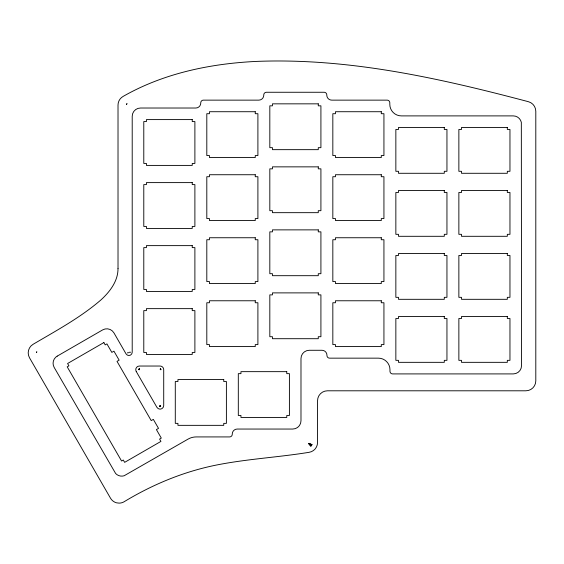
<?xml version="1.0" encoding="UTF-8"?>
<svg xmlns="http://www.w3.org/2000/svg" width="564" height="564" viewBox="0 0 564 564"><rect width="100%" height="100%" fill="white"/><g stroke="black" fill="none" stroke-linecap="round" stroke-linejoin="round"><path stroke-width="0.85" d="M129.91 352.366L130.333 352.197L129.635 352.197M128.113 352.845L127.661 352.916L128.261 352.563M139.068 369.765L139.386 368.602L139.068 369.765L138.462 369.138L139.386 369.342M136.234 371.493L156.926 407.349A3.638 3.638 0 0 0 163.715 405.53L163.715 369.674A3.638 3.638 0 0 0 160.077 366.036L139.386 366.036A3.638 3.638 0 0 0 136.234 371.493M118.017 268.542C118.059 281.119 109.895 291.694 101.055 299.822C80.504 317.574 56.456 330.546 33.163 344.259A9.933 9.933 0 0 0 29.518 357.802L110.473 498.139A9.969 9.969 0 0 0 116.494 502.813L119.067 503.123A9.969 9.969 0 0 0 124.031 501.798C153.345 484.018 185.493 470.848 219.248 464.496C248.978 458.835 279.272 457.178 309.121 452.307A9.919 9.919 0 0 0 317.546 442.5L317.546 400.715A9.933 9.933 0 0 1 327.465 390.796L525.881 390.796A9.933 9.933 0 0 0 535.8 380.876L535.8 111.312A9.933 9.933 0 0 0 528.461 101.717C439.807 78.255 348.608 57.725 256.324 61.413C210.231 63.619 163.609 73.313 123.213 96.359A9.94 9.94 0 0 0 118.017 105.087L118.017 268.542M36.505 352.479L36.787 351.873L36.505 352.479M160.409 368.659L160.409 369.674L161.142 369.674L160.373 369.526L160.705 368.807L160.155 369.349L160.409 368.659M159.838 405.756L159.668 406.517L159.838 405.756M126.484 104.305L126.956 103.762L126.484 104.305M309.051 443.346L308.684 443.762L310.997 446.314L308.868 443.593L311.659 445.609L308.952 443.494L312.188 444.763L309.051 443.346M57.211 356.131L55.716 357.231A8.27 8.27 0 0 0 54.179 367.425L115.634 473.492A8.27 8.27 0 0 0 124.129 475.769L188.016 439.137A16.539 16.539 0 0 1 196.286 436.924L229.618 436.924A2.644 2.644 0 0 0 232.262 434.28L232.262 434.012A4.963 4.963 0 0 1 237.225 429.049L292.716 429.049A8.263 8.263 0 0 0 300.986 420.779L300.986 358.549A8.27 8.27 0 0 1 309.255 350.279L321.988 350.279A4.963 4.963 0 0 1 326.951 355.242L326.951 355.51A2.644 2.644 0 0 0 329.602 358.154L378.388 358.154A11.576 11.576 0 0 1 389.971 369.737L389.971 371.267A2.644 2.644 0 0 0 392.614 373.911L513.268 373.911A8.27 8.27 0 0 0 521.545 365.641L521.333 122.325A8.27 8.27 0 0 0 513.268 115.895L401.378 115.895A11.576 11.576 0 0 1 389.802 104.319L389.802 102.789A2.644 2.644 0 0 0 387.158 100.138L331.752 100.138A4.963 4.963 0 0 1 326.789 95.182L326.789 94.907A2.644 2.644 0 0 0 324.138 92.263L266.419 92.263A2.644 2.644 0 0 0 263.769 94.907L263.769 95.182A4.963 4.963 0 0 1 258.813 100.138L203.4 100.138A2.644 2.644 0 0 0 200.756 102.789L200.756 103.057A4.963 4.963 0 0 1 195.793 108.02L140.478 108.02A8.27 8.27 0 0 0 132.209 116.29L132.209 352.197A3.306 3.306 0 0 1 126.033 353.854L113.963 332.929A8.27 8.27 0 0 0 102.662 329.898L57.211 356.131M160.331 405.749L160.669 406.418L160.331 405.749M103.868 342.567L67.588 363.512L68.914 365.832L67.201 366.826L121.577 461.021L123.304 460.027L124.637 462.353L160.93 441.408L159.584 439.081L161.304 438.094L156.404 429.599L158.526 428.372L153.33 419.376L151.208 420.596L117.016 361.376L119.138 360.149L113.949 351.168L111.827 352.387L106.92 343.892L105.207 344.886L103.868 342.567M318.272 103.839L272.454 103.839L272.454 105.828L269.818 105.828L269.818 147.669L272.454 147.669L272.454 149.657L318.272 149.657L318.272 147.669L320.916 147.669L320.916 105.828L318.272 105.828L318.272 103.839M255.252 111.721L209.441 111.721L209.441 113.702L206.805 113.702L206.805 155.551L209.441 155.551L209.441 157.532L255.252 157.532L255.252 155.551L257.903 155.551L257.903 113.702L255.252 113.702L255.252 111.721M381.285 111.721L335.467 111.721L335.467 113.702L332.83 113.702L332.83 155.551L335.467 155.551L335.467 157.532L381.285 157.532L381.285 155.551L383.936 155.551L383.936 113.702L381.285 113.702L381.285 111.721M192.239 119.596L146.421 119.596L146.421 121.577L143.785 121.577L143.785 163.426L146.421 163.426L146.421 165.407L192.239 165.407L192.239 163.426L194.89 163.426L194.89 121.577L192.239 121.577L192.239 119.596M444.298 127.471L398.487 127.471L398.487 129.459L395.85 129.459L395.85 171.301L398.487 171.301L398.487 173.289L444.298 173.289L444.298 171.301L446.949 171.301L446.949 129.459L444.298 129.459L444.298 127.471M507.318 127.471L461.5 127.471L461.5 129.459L458.863 129.459L458.863 171.301L461.5 171.301L461.5 173.289L507.318 173.289L507.318 171.301L509.962 171.301L509.962 129.459L507.318 129.459L507.318 127.471M318.272 166.859L272.454 166.859L272.454 168.84L269.818 168.84L269.818 210.689L272.454 210.689L272.454 212.67L318.272 212.67L318.272 210.689L320.916 210.689L320.916 168.84L318.272 168.84L318.272 166.859M255.252 174.734L209.441 174.734L209.441 176.715L206.805 176.715L206.805 218.564L209.441 218.564L209.441 220.545L255.252 220.545L255.252 218.564L257.903 218.564L257.903 176.715L255.252 176.715L255.252 174.734M381.285 174.734L335.467 174.734L335.467 176.715L332.83 176.715L332.83 218.564L335.467 218.564L335.467 220.545L381.285 220.545L381.285 218.564L383.936 218.564L383.936 176.715L381.285 176.715L381.285 174.734M192.239 182.609L146.421 182.609L146.421 184.597L143.785 184.597L143.785 226.439L146.421 226.439L146.421 228.427L192.239 228.427L192.239 226.439L194.89 226.439L194.89 184.597L192.239 184.597L192.239 182.609M444.298 190.491L398.487 190.491L398.487 192.472L395.85 192.472L395.85 234.321L398.487 234.321L398.487 236.302L444.298 236.302L444.298 234.321L446.949 234.321L446.949 192.472L444.298 192.472L444.298 190.491M507.318 190.491L461.5 190.491L461.5 192.472L458.863 192.472L458.863 234.321L461.5 234.321L461.5 236.302L507.318 236.302L507.318 234.321L509.962 234.321L509.962 192.472L507.318 192.472L507.318 190.491M318.272 229.872L272.454 229.872L272.454 231.853L269.818 231.853L269.818 273.702L272.454 273.702L272.454 275.69L318.272 275.69L318.272 273.702L320.916 273.702L320.916 231.853L318.272 231.853L318.272 229.872M255.252 237.747L209.441 237.747L209.441 239.735L206.805 239.735L206.805 281.577L209.441 281.577L209.441 283.565L255.252 283.565L255.252 281.577L257.903 281.577L257.903 239.735L255.252 239.735L255.252 237.747M381.285 237.747L335.467 237.747L335.467 239.735L332.83 239.735L332.83 281.577L335.467 281.577L335.467 283.565L381.285 283.565L381.285 281.577L383.936 281.577L383.936 239.735L381.285 239.735L381.285 237.747M192.239 245.629L146.421 245.629L146.421 247.61L143.785 247.61L143.785 289.459L146.421 289.459L146.421 291.44L192.239 291.44L192.239 289.459L194.89 289.459L194.89 247.61L192.239 247.61L192.239 245.629M444.298 253.504L398.487 253.504L398.487 255.485L395.85 255.485L395.85 297.334L398.487 297.334L398.487 299.315L444.298 299.315L444.298 297.334L446.949 297.334L446.949 255.485L444.298 255.485L444.298 253.504M507.318 253.504L461.5 253.504L461.5 255.485L458.863 255.485L458.863 297.334L461.5 297.334L461.5 299.315L507.318 299.315L507.318 297.334L509.962 297.334L509.962 255.485L507.318 255.485L507.318 253.504M318.272 292.885L272.454 292.885L272.454 294.873L269.818 294.873L269.818 336.715L272.454 336.715L272.454 338.703L318.272 338.703L318.272 336.715L320.916 336.715L320.916 294.873L318.272 294.873L318.272 292.885M255.252 300.767L209.441 300.767L209.441 302.748L206.805 302.748L206.805 344.597L209.441 344.597L209.441 346.578L255.252 346.578L255.252 344.597L257.903 344.597L257.903 302.748L255.252 302.748L255.252 300.767M381.285 300.767L335.467 300.767L335.467 302.748L332.83 302.748L332.83 344.597L335.467 344.597L335.467 346.578L381.285 346.578L381.285 344.597L383.936 344.597L383.936 302.748L381.285 302.748L381.285 300.767M192.239 308.642L146.421 308.642L146.421 310.623L143.785 310.623L143.785 352.472L146.421 352.472L146.421 354.453L192.239 354.453L192.239 352.472L194.89 352.472L194.89 310.623L192.239 310.623L192.239 308.642M444.298 316.517L398.487 316.517L398.487 318.505L395.85 318.505L395.85 360.347L398.487 360.347L398.487 362.335L444.298 362.335L444.298 360.347L446.949 360.347L446.949 318.505L444.298 318.505L444.298 316.517M507.318 316.517L461.5 316.517L461.5 318.505L458.863 318.505L458.863 360.347L461.5 360.347L461.5 362.335L507.318 362.335L507.318 360.347L509.962 360.347L509.962 318.505L507.318 318.505L507.318 316.517M286.759 371.655L240.948 371.655L240.948 373.643L238.311 373.643L238.311 415.485L240.948 415.485L240.948 417.473L286.759 417.473L286.759 415.485L289.41 415.485L289.41 373.643L286.759 373.643L286.759 371.655M223.746 379.537L177.935 379.537L177.935 381.518L175.291 381.518L175.291 423.367L177.935 423.367L177.935 425.348L223.746 425.348L223.746 423.367L226.397 423.367L226.397 381.518L223.746 381.518L223.746 379.537"/></g></svg>
